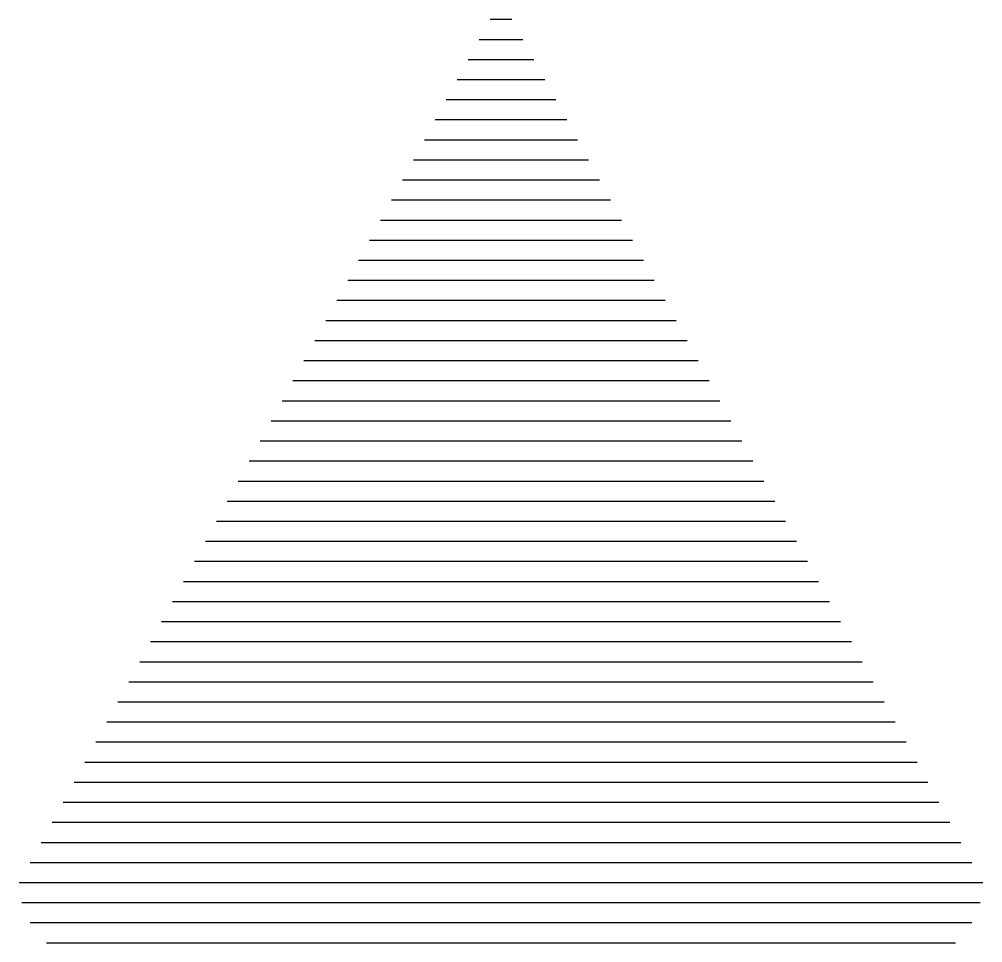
# Paper-space layout 'Layout1' of a CAD drawing. Extents: x -3 to 3, y -2.88 to 2.88.
import ezdxf

# ---------------------------------------------------------------- set-up
doc = ezdxf.new("R2010")
doc.units = 0
doc.header["$LTSCALE"] = 0.01
doc.layers.get('0').update_dxf_attribs({"linetype": 'CONTINUOUS'})
doc.layers.add('CYAN', color=4, linetype='CONTINUOUS')

# ---------------------------------------------------------------- blocks, each defined once
blk = doc.blocks.new('*X')
at = {"color": 0}
for p, q in [((-0.0682, 2.875), (0.0682, 2.875)), ((-0.1364, 2.75), (0.1364, 2.75)), ((-0.2045, 2.625), (0.2045, 2.625)), ((-0.2727, 2.5), (0.2727, 2.5)), ((-0.3409, 2.375), (0.3409, 2.375)), ((-0.4091, 2.25), (0.4091, 2.25)), ((-0.4773, 2.125), (0.4773, 2.125)), ((-0.5455, 2), (0.5455, 2)), ((-0.6136, 1.875), (0.6136, 1.875)), ((-0.6818, 1.75), (0.6818, 1.75)), ((-0.75, 1.625), (0.75, 1.625)), ((-0.8182, 1.5), (0.8182, 1.5)), ((-0.8864, 1.375), (0.8864, 1.375)), ((-0.9545, 1.25), (0.9545, 1.25)), ((-1.0227, 1.125), (1.0227, 1.125)), ((-1.0909, 1), (1.0909, 1)), ((-1.1591, 0.875), (1.1591, 0.875)), ((-1.2273, 0.75), (1.2273, 0.75)), ((-1.2955, 0.625), (1.2955, 0.625)), ((-1.3636, 0.5), (1.3636, 0.5)), ((-1.4318, 0.375), (1.4318, 0.375)), ((-1.5, 0.25), (1.5, 0.25)), ((-1.5682, 0.125), (1.5682, 0.125)), ((-1.6364, 0), (1.6364, 0)), ((-1.7045, -0.125), (1.7045, -0.125)), ((-1.7727, -0.25), (1.7727, -0.25)), ((-1.8409, -0.375), (1.8409, -0.375)), ((-1.9091, -0.5), (1.9091, -0.5)), ((-1.9773, -0.625), (1.9773, -0.625)), ((-2.0455, -0.75), (2.0455, -0.75)), ((-2.1136, -0.875), (2.1136, -0.875)), ((-2.1818, -1), (2.1818, -1)), ((-2.25, -1.125), (2.25, -1.125)), ((-2.3182, -1.25), (2.3182, -1.25)), ((-2.3864, -1.375), (2.3864, -1.375)), ((-2.4545, -1.5), (2.4545, -1.5)), ((-2.5227, -1.625), (2.5227, -1.625)), ((-2.5909, -1.75), (2.5909, -1.75)), ((-2.6591, -1.875), (2.6591, -1.875)), ((-2.7273, -2), (2.7273, -2)), ((-2.7955, -2.125), (2.7955, -2.125)), ((-2.8636, -2.25), (2.8636, -2.25)), ((-2.9318, -2.375), (2.9318, -2.375)), ((-3, -2.5), (3, -2.5)), ((-2.9841, -2.625), (2.9841, -2.625)), ((-2.933, -2.75), (2.933, -2.75)), ((-2.8307, -2.875), (2.8307, -2.875))]:
    blk.add_line(p, q, dxfattribs=at)

psp = doc.layouts.get("Layout1")

# ---------------------------------------------------------------- block references
at = {"layer": 'CYAN', "color": 0}
psp.add_blockref('*X', (0, 0), dxfattribs=at)

doc.saveas('drawing.dxf')
